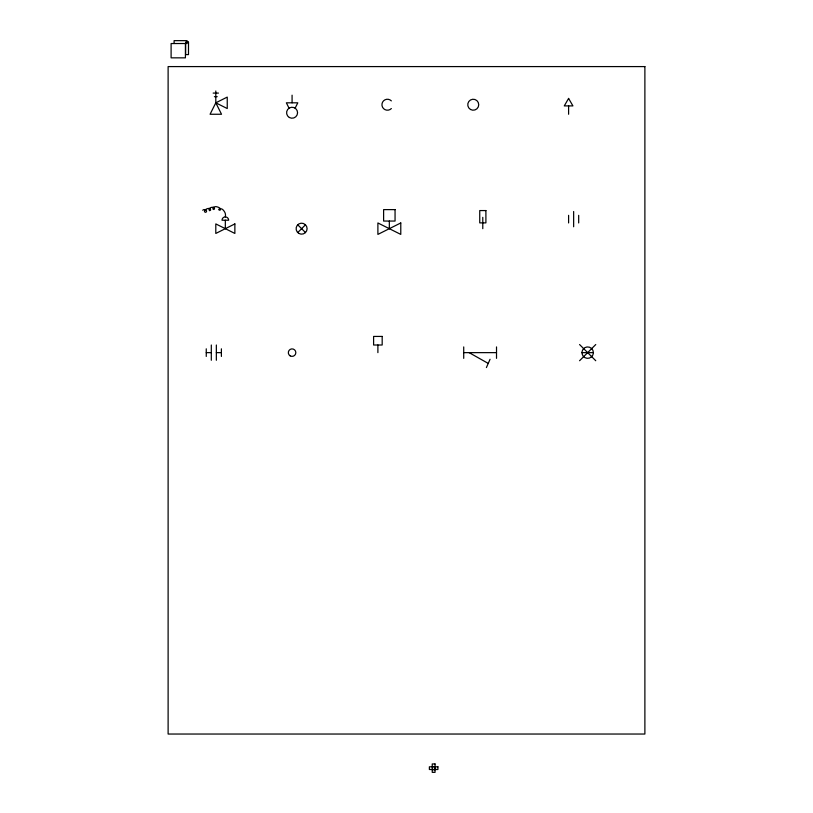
<?xml version="1.0" encoding="UTF-8"?>
<svg xmlns="http://www.w3.org/2000/svg" width="813" height="813" viewBox="0 0 813 813"><rect width="100%" height="100%" fill="white"/><g stroke="black" fill="none" stroke-linecap="round" stroke-linejoin="round"><path stroke-width="1.22" d="M486.408 367.557L490.056 359.285M215.801 102.814L227.244 108.536L227.244 97.093L215.801 102.814L210.079 114.257L221.522 114.257L215.801 102.814L215.801 90.985M295.129 108.159L297.802 102.814L286.359 102.814L289.032 108.159M297.731 232.559L305.495 224.794M579.578 360.728L595.756 344.539M213.158 93.088L218.443 93.088M214.398 96.676L217.203 96.676M206.258 352.639L211.309 352.639M216.349 352.639L221.39 352.639M463.715 352.639L496.519 352.639M581.945 352.639L593.388 352.639A5.721 5.721 0 0 1 584.811 357.588A5.721 5.721 0 0 1 584.811 347.679A5.721 5.721 0 0 1 593.388 352.639M432.242 766.629L435.046 766.629M432.242 769.667L435.046 769.667M469.142 352.639L488.237 363.421M579.578 344.539L595.756 360.728M297.731 224.794L305.495 232.559M578.683 215.333L578.683 222.955M573.643 211.512L573.643 226.766M568.602 105.903L568.602 114.257M568.602 215.333L568.602 222.955M496.519 346.917L496.519 358.36M482.78 217.335L482.78 228.677M463.715 346.917L463.715 358.36M435.097 766.801L435.097 769.494M389.336 221.055L389.336 228.677M377.893 345.007L377.893 352.639M292.08 95.182L292.08 102.814M225.333 220.221L225.333 228.677M221.39 348.818L221.39 356.45M216.349 345.007L216.349 360.261M211.309 345.007L211.309 360.261M206.258 348.818L206.258 356.45M185.415 43.546L185.415 57.845L171.106 57.845L171.106 43.546L187.071 43.506L187.071 40.65L174.104 40.65L174.104 43.506M225.333 216.908A3.313 3.313 0 0 0 222.02 220.221L228.646 220.221A3.313 3.313 0 0 0 225.333 216.908A7.805 7.805 0 0 0 225.414 214.215A6.291 6.291 0 0 0 224.612 211.939A11.036 11.036 0 0 0 222.975 209.805A3.506 3.506 0 0 0 221.715 208.982A4.228 4.228 0 0 0 219.825 208.728A1.199 1.199 0 0 0 218.951 209.236A1.972 1.972 0 0 0 218.707 209.734L219.937 210.303A1.433 1.433 0 0 0 220.303 209.693A1.636 1.636 0 0 0 220.364 209.134A1.22 1.22 0 0 0 220.232 208.656A1.799 1.799 0 0 0 219.622 207.965A7.703 7.703 0 0 0 217.925 207.122A10.589 10.589 0 0 0 216.797 206.787A5.142 5.142 0 0 0 215.994 206.665A3.272 3.272 0 0 0 214.805 206.797A3.669 3.669 0 0 0 213.677 207.376A2.419 2.419 0 0 0 213.087 208.016A1.128 1.128 0 0 0 213.047 209.175L213.88 209.52L214.49 208.819A1.179 1.179 0 0 0 214.317 208.077A1.687 1.687 0 0 0 213.423 207.376M213.423 207.376A2.002 2.002 0 0 0 212.772 207.264A6.169 6.169 0 0 0 211.624 207.376A4.37 4.37 0 0 0 210.13 207.955A2.734 2.734 0 0 0 209.236 208.85A2.063 2.063 0 0 0 208.961 209.632L209.571 210.699L210.516 210.282A1.24 1.24 0 0 0 210.171 208.961M210.171 208.951A1.626 1.626 0 0 0 209.561 208.595A2.978 2.978 0 0 0 208.494 208.453A4.553 4.553 0 0 0 207.183 208.728A5.589 5.589 0 0 0 206.431 209.063A7.185 7.185 0 0 0 205.638 209.561A3.598 3.598 0 0 0 204.693 210.577A1.423 1.423 0 0 0 204.48 211.421L204.917 212.112A1.067 1.067 0 0 0 206.553 211.167A1.301 1.301 0 0 0 206.248 210.415A2.033 2.033 0 0 0 205.445 209.815A3.028 3.028 0 0 0 204.663 209.612A2.713 2.713 0 0 0 203.9 209.622A1.748 1.748 0 0 0 203.331 209.825A2.541 2.541 0 0 0 202.742 210.262M391.358 108.556A5.488 5.488 0 0 1 383.563 108.617A5.488 5.488 0 0 1 383.563 100.822A5.488 5.488 0 0 1 391.358 100.893M568.602 98.424L564.273 105.903L572.921 105.903L568.602 98.424M234.866 223.91L215.801 233.443L215.801 223.91L234.866 233.443L234.866 223.91M400.779 222.955L377.893 234.398L377.893 222.955L400.779 234.398L400.779 222.955M188.494 42.083L185.638 42.083L185.638 54.603L188.494 54.603L188.494 42.083M644.882 66.585L168.118 66.585L168.118 734.037L644.882 734.037L644.882 66.585M395.057 209.612L383.614 209.612L383.614 221.055L395.057 221.055L395.057 209.612M485.9 210.567L479.741 210.567L479.741 222.884L485.9 222.884L485.9 210.567M382.181 336.43L373.604 336.43L373.604 345.007L382.181 345.007L382.181 336.43M435.046 763.946L432.242 763.946L432.242 772.35L435.046 772.35L435.046 763.946M437.912 766.801L429.376 766.801L429.376 769.494L437.912 769.494L437.912 766.801M290.2 355.881A3.75 3.75 0 0 0 295.83 352.639A3.75 3.75 0 0 0 290.2 349.387A3.75 3.75 0 0 0 290.2 355.881M298.869 233.433A5.488 5.488 0 0 0 307.101 228.677A5.488 5.488 0 0 0 298.869 223.921A5.488 5.488 0 0 0 298.869 233.433M470.503 109.481A5.488 5.488 0 0 0 478.735 104.725A5.488 5.488 0 0 0 470.503 99.969A5.488 5.488 0 0 0 470.503 109.481M289.337 117.489A5.488 5.488 0 0 0 297.568 112.733A5.488 5.488 0 0 0 289.337 107.977A5.488 5.488 0 0 0 289.337 117.489"/></g></svg>
